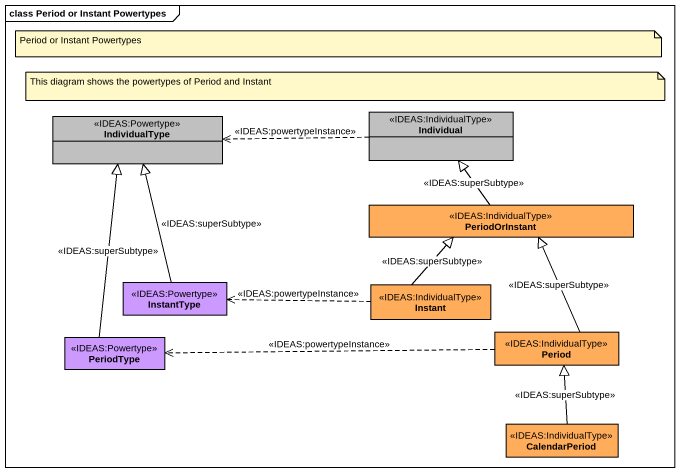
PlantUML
@startuml
mainframe class Period or Instant Powertypes
hide circle
hide empty members
class Individual <<IDEAS:IndividualType>> #C0C0C0
class IndividualType <<IDEAS:Powertype>> #C0C0C0
class PeriodOrInstant <<IDEAS:IndividualType>> #FFAD5B
class InstantType <<IDEAS:Powertype>> #CC99FF
class Instant <<IDEAS:IndividualType>> #FFAD5B
class PeriodType <<IDEAS:Powertype>> #CC99FF
class Period <<IDEAS:IndividualType>> #FFAD5B
class CalendarPeriod <<IDEAS:IndividualType>> #FFAD5B
Individual .left.> IndividualType : <<IDEAS:powertypeInstance>>
PeriodOrInstant -up-|> Individual : <<IDEAS:superSubtype>>
InstantType -up-|> IndividualType : <<IDEAS:superSubtype>>
Instant -up-|> PeriodOrInstant : <<IDEAS:superSubtype>>
Instant .left.> InstantType : <<IDEAS:powertypeInstance>>
PeriodType -up-|> IndividualType : <<IDEAS:superSubtype>>
Period -up-|> PeriodOrInstant : <<IDEAS:superSubtype>>
Period .left.> PeriodType : <<IDEAS:powertypeInstance>>
CalendarPeriod -up-|> Period : <<IDEAS:superSubtype>>
note as N1
  Period or Instant Powertypes
end note
note as N2
  This diagram shows the powertypes of Period and Instant
end note
@enduml
